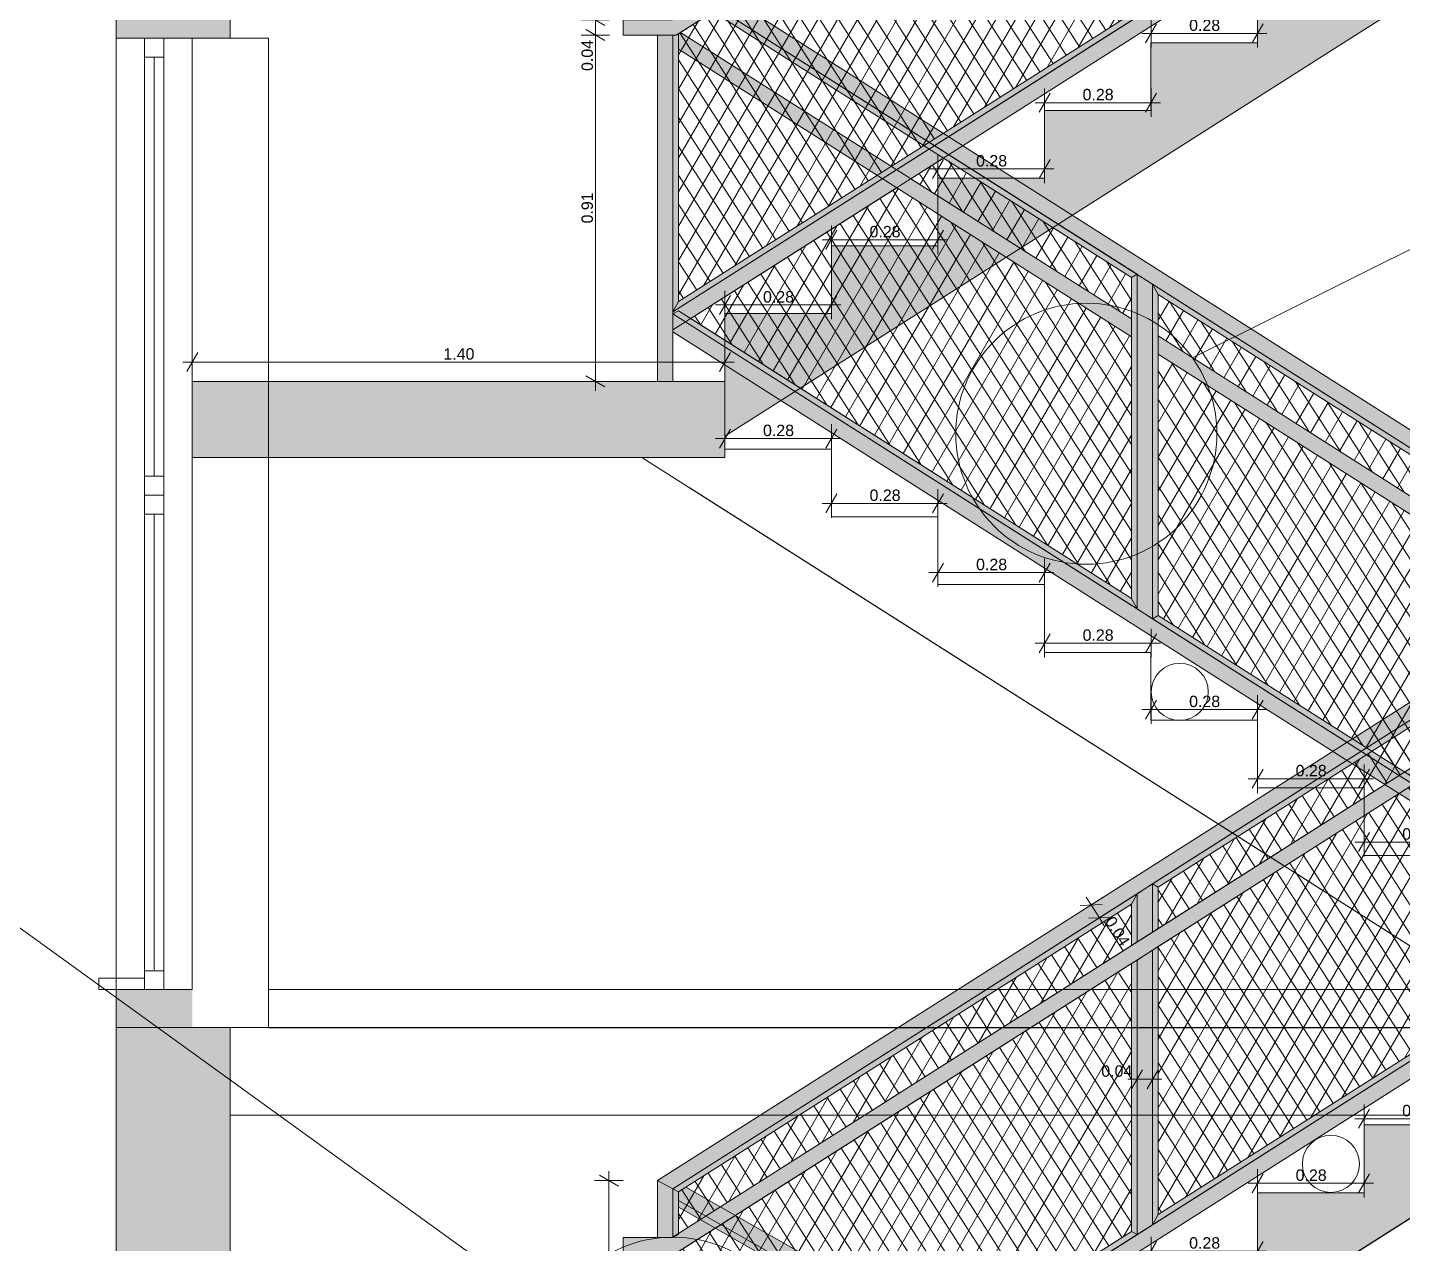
# Model space of a CAD drawing. Header units: millimetres. Extents: x 475616349 to 476941521, y 4620115302 to 4621446928.
# Drawn here: x 476907084 to 476910698, y 4620494607 to 4620497802 of the extents above; entities that cross this region are included whole.
import ezdxf

# ---------------------------------------------------------------- set-up
doc = ezdxf.new("R2010")
doc.units = ezdxf.units.MM
doc.header["$MEASUREMENT"] = 0
for name, color, linetype, lineweight in [('0_Pen_No__42_Pen_No__250_Pen_No__4', 7, 'Continuous', 0), ('2D Drafting - General_Pen_No__250_Pen_No__7', 7, 'Continuous', 0), ('2D Drafting - General_Pen_No__250_Pen_No__7_Pen_No__7', 7, 'Continuous', 0), ('A-Area-G_Pen_No__7_Pen_No__250', 7, 'Continuous', 0), ('gegmebi_Pen_No__7_Pen_No__250', 7, 'Continuous', 0), ('gegmebi_Pen_No__7_Pen_No__253', 252, 'Continuous', 0), ('gegmebi_Pen_No__7_Pen_No__7', 7, 'Continuous', 0), ('kar-panjara_Pen_No__7_Pen_No__250', 7, 'Continuous', 0), ('New_0_Pen_No__42_Pen_No__250_Pen_No__250', 7, 'Continuous', 0), ('New_2D Drafting - General_Pen_No__1', 1, 'Continuous', 0), ('New_2D Drafting - General_Pen_No__250_Pen_No__250', 7, 'Continuous', 0), ('New_2D Drafting - General_Pen_No__4', 7, 'Continuous', 0), ('New_Doors_Pen_No__7_Pen_No__7_Pen_No__250', 7, 'Continuous', 0), ('New_Doors_Pen_No__7_Pen_No__7_Pen_No__5', 5, 'Continuous', 0), ('New_reg_nak_Pen_No__250', 7, 'Continuous', 0), ('New_reg_nak_Pen_No__5', 5, 'Continuous', 0), ('reg_nak_Pen_No__250', 7, 'Continuous', 0), ('zoma_Pen_No__142', 142, 'Continuous', 0)]:
    doc.layers.add(name, color=color, linetype=linetype, lineweight=lineweight)
doc.layers.add('zoma', color=7, linetype='Continuous')
doc.styles.add('GENERATED_STYLE_2', font='arial.ttf')
doc.dimstyles.new('GENERATED_STYLE__6', dxfattribs={"dimtxt": 30.000001, "dimasz": 38, "dimexe": 0.18, "dimexo": 3, "dimgap": 0.09, "dimtad": 1, "dimlfac": 0.001, "dimzin": 0, "dimdsep": 46, "dimtxsty": 'GENERATED_STYLE_2', "dimblk": 'ARROWHEAD_2', "dimblk1": 'ARROWHEAD_2', "dimblk2": 'ARROWHEAD_2', "dimcen": 0.09, "dimclrd": 142, "dimclre": 142, "dimclrt": 142, "dimadec": 0, "dimazin": 0, "dimtfac": 1, "dimtdec": 4, "dimtmove": 0, "dimatfit": 3, "dimfxl": 1, "dimtolj": 1, "dimtzin": 0, "dimarcsym": 0})
doc.dimstyles.new('GENERATED_STYLE__7', dxfattribs={"dimtxt": 30.000001, "dimasz": 38, "dimexe": 0.18, "dimexo": 3, "dimgap": 0.09, "dimtad": 1, "dimtih": 1, "dimtoh": 1, "dimlfac": 0.001, "dimzin": 0, "dimdsep": 46, "dimtxsty": 'GENERATED_STYLE_2', "dimblk": 'ARROWHEAD_2', "dimblk1": 'ARROWHEAD_2', "dimblk2": 'ARROWHEAD_2', "dimcen": 0.09, "dimclrd": 142, "dimclre": 142, "dimclrt": 142, "dimadec": 0, "dimazin": 0, "dimtfac": 1, "dimtdec": 4, "dimtmove": 0, "dimatfit": 3, "dimfxl": 1, "dimtolj": 1, "dimtzin": 0, "dimarcsym": 0})
pattern_1 = [(60, (476577134.07, 4620325125.74), (-38.971143, 22.5), []), (122.833095, (476577134.07, 4620325125.74), (36.8060797, 18.75), [])]

# ---------------------------------------------------------------- blocks, each defined once
blk = doc.blocks.new('*D536', base_point=(476577134.1, 4620325125.7))
at = {"layer": 'zoma_Pen_No__142', "color": 142, "linetype": 'Continuous', "lineweight": 0, "transparency": 16777216}
for p, q in [((476910611.7, 4620495686.5), (476910582.8, 4620495636.5)), ((476910597.2, 4620495624), (476910597.2, 4620495699)), ((476910862.8, 4620495636.5), (476910891.7, 4620495686.5)), ((476910877.2, 4620495624), (476910877.2, 4620495699)), ((476910572.8, 4620495661.5), (476910597.2, 4620495661.5)), ((476910597.2, 4620495661.5), (476910877.2, 4620495661.5)), ((476910877.2, 4620495661.5), (476910901.7, 4620495661.5))]:
    blk.add_line(p, q, dxfattribs=at)
at = {"layer": 'zoma_Pen_No__142', "color": 142, "lineweight": 0, "transparency": 16777216, "insert": (476910697.3, 4620495667.5), "char_height": 30, "attachment_point": 7, "style": 'GENERATED_STYLE_2'}
blk.add_mtext('\\A1;{\\pql;\\fArial CYR|b0|i0|c204|p34;0.28}', dxfattribs=at)
blk = doc.blocks.new('ARROWHEAD_2')
at = {"color": 0, "linetype": 'Continuous', "lineweight": 0}
for p, q in [((0, 0), (-1, 0)), ((-0.378, -0.655), (0.378, 0.655))]:
    blk.add_line(p, q, dxfattribs=at)
blk = doc.blocks.new('*D537', base_point=(476577134.1, 4620325125.7))
at = {"layer": 'zoma_Pen_No__142', "color": 142, "linetype": 'Continuous', "lineweight": 0, "transparency": 16777216}
for p, q in [((476910317.2, 4620495790.5), (476910317.2, 4620495865.5)), ((476910597.2, 4620495790.5), (476910597.2, 4620495865.5)), ((476910292.8, 4620495828), (476910317.2, 4620495828)), ((476910331.7, 4620495853), (476910302.8, 4620495803)), ((476910317.2, 4620495828), (476910597.2, 4620495828)), ((476910582.8, 4620495803), (476910611.7, 4620495853)), ((476910597.2, 4620495828), (476910621.7, 4620495828))]:
    blk.add_line(p, q, dxfattribs=at)
at = {"layer": 'zoma_Pen_No__142', "color": 142, "lineweight": 0, "transparency": 16777216, "insert": (476910417.3, 4620495834), "char_height": 30, "attachment_point": 7, "style": 'GENERATED_STYLE_2'}
blk.add_mtext('\\A1;{\\pql;\\fArial CYR|b0|i0|c204|p34;0.28}', dxfattribs=at)
blk = doc.blocks.new('*D538', base_point=(476577134.1, 4620325125.7))
at = {"layer": 'zoma_Pen_No__142', "color": 142, "linetype": 'Continuous', "lineweight": 0, "transparency": 16777216}
for p, q in [((476910037.2, 4620495972.4), (476910037.2, 4620496047.4)), ((476910317.2, 4620495972.4), (476910317.2, 4620496047.4)), ((476910012.8, 4620496009.9), (476910037.2, 4620496009.9)), ((476910051.7, 4620496034.9), (476910022.8, 4620495984.9)), ((476910037.2, 4620496009.9), (476910317.2, 4620496009.9)), ((476910302.8, 4620495984.9), (476910331.7, 4620496034.9)), ((476910317.2, 4620496009.9), (476910341.7, 4620496009.9))]:
    blk.add_line(p, q, dxfattribs=at)
at = {"layer": 'zoma_Pen_No__142', "color": 142, "lineweight": 0, "transparency": 16777216, "insert": (476910137.3, 4620496015.9), "char_height": 30, "attachment_point": 7, "style": 'GENERATED_STYLE_2'}
blk.add_mtext('\\A1;{\\pql;\\fArial CYR|b0|i0|c204|p34;0.28}', dxfattribs=at)
blk = doc.blocks.new('*D539', base_point=(476577134.1, 4620325125.7))
at = {"layer": 'zoma_Pen_No__142', "color": 142, "linetype": 'Continuous', "lineweight": 0, "transparency": 16777216}
for p, q in [((476909771.7, 4620496209.1), (476909742.8, 4620496159.1)), ((476909757.2, 4620496146.6), (476909757.2, 4620496221.6)), ((476910022.8, 4620496159.1), (476910051.7, 4620496209.1)), ((476910037.2, 4620496146.6), (476910037.2, 4620496221.6)), ((476909732.8, 4620496184.1), (476909757.2, 4620496184.1)), ((476909757.2, 4620496184.1), (476910037.2, 4620496184.1)), ((476910037.2, 4620496184.1), (476910061.7, 4620496184.1))]:
    blk.add_line(p, q, dxfattribs=at)
at = {"layer": 'zoma_Pen_No__142', "color": 142, "lineweight": 0, "transparency": 16777216, "insert": (476909857.3, 4620496190.1), "char_height": 30, "attachment_point": 7, "style": 'GENERATED_STYLE_2'}
blk.add_mtext('\\A1;{\\pql;\\fArial CYR|b0|i0|c204|p34;0.28}', dxfattribs=at)
blk = doc.blocks.new('*D540', base_point=(476577134.1, 4620325125.7))
at = {"layer": 'zoma_Pen_No__142', "color": 142, "linetype": 'Continuous', "lineweight": 0, "transparency": 16777216}
for p, q in [((476909477.2, 4620496332.2), (476909477.2, 4620496407.2)), ((476909757.2, 4620496332.2), (476909757.2, 4620496407.2)), ((476909452.8, 4620496369.7), (476909477.2, 4620496369.7)), ((476909491.7, 4620496394.7), (476909462.8, 4620496344.7)), ((476909477.2, 4620496369.7), (476909757.2, 4620496369.7)), ((476909742.8, 4620496344.7), (476909771.7, 4620496394.7)), ((476909757.2, 4620496369.7), (476909781.7, 4620496369.7))]:
    blk.add_line(p, q, dxfattribs=at)
at = {"layer": 'zoma_Pen_No__142', "color": 142, "lineweight": 0, "transparency": 16777216, "insert": (476909577.3, 4620496375.7), "char_height": 30, "attachment_point": 7, "style": 'GENERATED_STYLE_2'}
blk.add_mtext('\\A1;{\\pql;\\fArial CYR|b0|i0|c204|p34;0.28}', dxfattribs=at)
blk = doc.blocks.new('*D541', base_point=(476577134.1, 4620325125.7))
at = {"layer": 'zoma_Pen_No__142', "color": 142, "linetype": 'Continuous', "lineweight": 0, "transparency": 16777216}
for p, q in [((476909197.2, 4620496514.1), (476909197.2, 4620496589.1)), ((476909477.2, 4620496514.1), (476909477.2, 4620496589.1)), ((476909172.8, 4620496551.6), (476909197.2, 4620496551.6)), ((476909211.7, 4620496576.6), (476909182.8, 4620496526.6)), ((476909197.2, 4620496551.6), (476909477.2, 4620496551.6)), ((476909462.8, 4620496526.6), (476909491.7, 4620496576.6)), ((476909477.2, 4620496551.6), (476909501.7, 4620496551.6))]:
    blk.add_line(p, q, dxfattribs=at)
at = {"layer": 'zoma_Pen_No__142', "color": 142, "lineweight": 0, "transparency": 16777216, "insert": (476909297.3, 4620496557.6), "char_height": 30, "attachment_point": 7, "style": 'GENERATED_STYLE_2'}
blk.add_mtext('\\A1;{\\pql;\\fArial CYR|b0|i0|c204|p34;0.28}', dxfattribs=at)
blk = doc.blocks.new('*D542', base_point=(476577134.1, 4620325125.7))
at = {"layer": 'zoma_Pen_No__142', "color": 142, "linetype": 'Continuous', "lineweight": 0, "transparency": 16777216}
for p, q in [((476908931.7, 4620496747), (476908902.8, 4620496697)), ((476908917.2, 4620496684.5), (476908917.2, 4620496759.5)), ((476909182.8, 4620496697), (476909211.7, 4620496747)), ((476909197.2, 4620496684.5), (476909197.2, 4620496759.5)), ((476908892.8, 4620496722), (476908917.2, 4620496722)), ((476908917.2, 4620496722), (476909197.2, 4620496722)), ((476909197.2, 4620496722), (476909221.7, 4620496722))]:
    blk.add_line(p, q, dxfattribs=at)
at = {"layer": 'zoma_Pen_No__142', "color": 142, "lineweight": 0, "transparency": 16777216, "insert": (476909017.3, 4620496728), "char_height": 30, "attachment_point": 7, "style": 'GENERATED_STYLE_2'}
blk.add_mtext('\\A1;{\\pql;\\fArial CYR|b0|i0|c204|p34;0.28}', dxfattribs=at)
blk = doc.blocks.new('*D543', base_point=(476577134.1, 4620325125.7))
at = {"layer": 'zoma_Pen_No__142', "color": 142, "linetype": 'Continuous', "lineweight": 0, "transparency": 16777216}
for p, q in [((476907531.5, 4620496947.9), (476907502.6, 4620496897.9)), ((476907517.1, 4620496885.4), (476907517.1, 4620496960.4)), ((476908902.8, 4620496897.9), (476908931.7, 4620496947.9)), ((476908917.2, 4620496885.4), (476908917.2, 4620496960.4)), ((476907492.6, 4620496922.9), (476907517.1, 4620496922.9)), ((476907517.1, 4620496922.9), (476908917.2, 4620496922.9)), ((476908917.2, 4620496922.9), (476908941.7, 4620496922.9))]:
    blk.add_line(p, q, dxfattribs=at)
at = {"layer": 'zoma_Pen_No__142', "color": 142, "lineweight": 0, "transparency": 16777216, "insert": (476908177.2, 4620496928.9), "char_height": 30, "attachment_point": 7, "style": 'GENERATED_STYLE_2'}
blk.add_mtext('\\A1;{\\pql;\\fArial CYR|b0|i0|c204|p34;1.40}', dxfattribs=at)
blk = doc.blocks.new('*D545', base_point=(476577134.1, 4620325125.7))
at = {"layer": 'zoma_Pen_No__142', "color": 142, "linetype": 'Continuous', "lineweight": 0, "transparency": 16777216}
for p, q in [((476908614.1, 4620497782.1), (476908539.1, 4620497782.1)), ((476908551.6, 4620497796.6), (476908601.6, 4620497767.7)), ((476908576.6, 4620496872.2), (476908576.6, 4620497782.1)), ((476908551.6, 4620496886.6), (476908601.6, 4620496857.8)), ((476908614.1, 4620496872.2), (476908539.1, 4620496872.2)), ((476908576.6, 4620496847.8), (476908576.6, 4620496872.2))]:
    blk.add_line(p, q, dxfattribs=at)
at = {"layer": 'zoma_Pen_No__142', "color": 142, "lineweight": 0, "transparency": 16777216, "char_height": 30, "attachment_point": 7, "rotation": 90, "style": 'GENERATED_STYLE_2'}
for s, insert in [('\\A1;{\\pql;\\fArial CYR|b0|i0|c204|p34;0.04}', (476908570.6, 4620497687.9)), ('\\A1;{\\pql;\\fArial CYR|b0|i0|c204|p34;0.91}', (476908570.6, 4620497287.3))]:
    blk.add_mtext(s, dxfattribs=dict(at, insert=insert))
blk = doc.blocks.new('*D546', base_point=(476577134.1, 4620325125.7))
at = {"layer": 'zoma_Pen_No__142', "color": 142, "linetype": 'Continuous', "lineweight": 0, "transparency": 16777216}
for p, q in [((476908614.1, 4620497822.2), (476908539.1, 4620497822.2)), ((476908551.6, 4620497836.6), (476908601.6, 4620497807.8)), ((476908576.6, 4620497782.1), (476908576.6, 4620497822.2)), ((476908614.1, 4620497782.1), (476908539.1, 4620497782.1)), ((476908551.6, 4620497796.6), (476908601.6, 4620497767.7))]:
    blk.add_line(p, q, dxfattribs=at)
blk = doc.blocks.new('*D548', base_point=(476577134.1, 4620325125.7))
at = {"layer": 'zoma_Pen_No__142', "color": 142, "linetype": 'Continuous', "lineweight": 0, "transparency": 16777216}
for p, q in [((476908614.1, 4620497782.1), (476908539.1, 4620497782.1)), ((476908551.6, 4620497796.6), (476908601.6, 4620497767.7)), ((476908576.6, 4620496872.2), (476908576.6, 4620497782.1)), ((476908551.6, 4620496886.6), (476908601.6, 4620496857.8)), ((476908614.1, 4620496872.2), (476908539.1, 4620496872.2)), ((476908576.6, 4620496847.8), (476908576.6, 4620496872.2))]:
    blk.add_line(p, q, dxfattribs=at)
at = {"layer": 'zoma_Pen_No__142', "color": 142, "lineweight": 0, "transparency": 16777216, "char_height": 30, "attachment_point": 7, "rotation": 90, "style": 'GENERATED_STYLE_2'}
for s, insert in [('\\A1;{\\pql;\\fArial CYR|b0|i0|c204|p34;0.04}', (476908570.6, 4620497687.9)), ('\\A1;{\\pql;\\fArial CYR|b0|i0|c204|p34;0.91}', (476908570.6, 4620497287.3))]:
    blk.add_mtext(s, dxfattribs=dict(at, insert=insert))
blk = doc.blocks.new('*D549', base_point=(476577134.1, 4620325125.7))
at = {"layer": 'zoma_Pen_No__142', "color": 142, "linetype": 'Continuous', "lineweight": 0, "transparency": 16777216}
for p, q in [((476908614.1, 4620497822.2), (476908539.1, 4620497822.2)), ((476908551.6, 4620497836.6), (476908601.6, 4620497807.8)), ((476908576.6, 4620497782.1), (476908576.6, 4620497822.2)), ((476908614.1, 4620497782.1), (476908539.1, 4620497782.1)), ((476908551.6, 4620497796.6), (476908601.6, 4620497767.7))]:
    blk.add_line(p, q, dxfattribs=at)
blk = doc.blocks.new('*D551', base_point=(476577134.1, 4620325125.7))
at = {"layer": 'zoma_Pen_No__142', "color": 142, "linetype": 'Continuous', "lineweight": 0, "transparency": 16777216}
for p, q in [((476908931.7, 4620497098), (476908902.8, 4620497048)), ((476908917.2, 4620497035.5), (476908917.2, 4620497110.5)), ((476909182.8, 4620497048), (476909211.7, 4620497098)), ((476909197.2, 4620497035.5), (476909197.2, 4620497110.5)), ((476908892.8, 4620497073), (476908917.2, 4620497073)), ((476908917.2, 4620497073), (476909197.2, 4620497073)), ((476909197.2, 4620497073), (476909221.7, 4620497073))]:
    blk.add_line(p, q, dxfattribs=at)
at = {"layer": 'zoma_Pen_No__142', "color": 142, "lineweight": 0, "transparency": 16777216, "insert": (476909017.3, 4620497079), "char_height": 30, "attachment_point": 7, "style": 'GENERATED_STYLE_2'}
blk.add_mtext('\\A1;{\\pql;\\fArial CYR|b0|i0|c204|p34;0.28}', dxfattribs=at)
blk = doc.blocks.new('*D552', base_point=(476577134.1, 4620325125.7))
at = {"layer": 'zoma_Pen_No__142', "color": 142, "linetype": 'Continuous', "lineweight": 0, "transparency": 16777216}
for p, q in [((476909197.2, 4620497206.8), (476909197.2, 4620497281.8)), ((476909477.2, 4620497206.8), (476909477.2, 4620497281.8)), ((476909172.8, 4620497244.3), (476909197.2, 4620497244.3)), ((476909211.7, 4620497269.3), (476909182.8, 4620497219.3)), ((476909197.2, 4620497244.3), (476909477.2, 4620497244.3)), ((476909462.8, 4620497219.3), (476909491.7, 4620497269.3)), ((476909477.2, 4620497244.3), (476909501.7, 4620497244.3))]:
    blk.add_line(p, q, dxfattribs=at)
at = {"layer": 'zoma_Pen_No__142', "color": 142, "lineweight": 0, "transparency": 16777216, "insert": (476909297.3, 4620497250.3), "char_height": 30, "attachment_point": 7, "style": 'GENERATED_STYLE_2'}
blk.add_mtext('\\A1;{\\pql;\\fArial CYR|b0|i0|c204|p34;0.28}', dxfattribs=at)
blk = doc.blocks.new('*D553', base_point=(476577134.1, 4620325125.7))
at = {"layer": 'zoma_Pen_No__142', "color": 142, "linetype": 'Continuous', "lineweight": 0, "transparency": 16777216}
for p, q in [((476909491.7, 4620497455.5), (476909462.8, 4620497405.5)), ((476909477.2, 4620497393), (476909477.2, 4620497468)), ((476909742.8, 4620497405.5), (476909771.7, 4620497455.5)), ((476909757.2, 4620497393), (476909757.2, 4620497468)), ((476909452.8, 4620497430.5), (476909477.2, 4620497430.5)), ((476909477.2, 4620497430.5), (476909757.2, 4620497430.5)), ((476909757.2, 4620497430.5), (476909781.7, 4620497430.5))]:
    blk.add_line(p, q, dxfattribs=at)
at = {"layer": 'zoma_Pen_No__142', "color": 142, "lineweight": 0, "transparency": 16777216, "insert": (476909577.3, 4620497436.5), "char_height": 30, "attachment_point": 7, "style": 'GENERATED_STYLE_2'}
blk.add_mtext('\\A1;{\\pql;\\fArial CYR|b0|i0|c204|p34;0.28}', dxfattribs=at)
blk = doc.blocks.new('*D554', base_point=(476577134.1, 4620325125.7))
at = {"layer": 'zoma_Pen_No__142', "color": 142, "linetype": 'Continuous', "lineweight": 0, "transparency": 16777216}
for p, q in [((476909757.2, 4620497567), (476909757.2, 4620497642)), ((476910037.2, 4620497567), (476910037.2, 4620497642)), ((476909732.8, 4620497604.5), (476909757.2, 4620497604.5)), ((476909771.7, 4620497629.5), (476909742.8, 4620497579.5)), ((476909757.2, 4620497604.5), (476910037.2, 4620497604.5)), ((476910022.8, 4620497579.5), (476910051.7, 4620497629.5)), ((476910037.2, 4620497604.5), (476910061.7, 4620497604.5))]:
    blk.add_line(p, q, dxfattribs=at)
at = {"layer": 'zoma_Pen_No__142', "color": 142, "lineweight": 0, "transparency": 16777216, "insert": (476909857.3, 4620497610.5), "char_height": 30, "attachment_point": 7, "style": 'GENERATED_STYLE_2'}
blk.add_mtext('\\A1;{\\pql;\\fArial CYR|b0|i0|c204|p34;0.28}', dxfattribs=at)
blk = doc.blocks.new('*D555', base_point=(476577134.1, 4620325125.7))
at = {"layer": 'zoma_Pen_No__142', "color": 142, "linetype": 'Continuous', "lineweight": 0, "transparency": 16777216}
for p, q in [((476910037.2, 4620497749.3), (476910037.2, 4620497824.3)), ((476910317.2, 4620497749.3), (476910317.2, 4620497824.3)), ((476910012.8, 4620497786.8), (476910037.2, 4620497786.8)), ((476910051.7, 4620497811.8), (476910022.8, 4620497761.8)), ((476910037.2, 4620497786.8), (476910317.2, 4620497786.8)), ((476910302.8, 4620497761.8), (476910331.7, 4620497811.8)), ((476910317.2, 4620497786.8), (476910341.7, 4620497786.8))]:
    blk.add_line(p, q, dxfattribs=at)
at = {"layer": 'zoma_Pen_No__142', "color": 142, "lineweight": 0, "transparency": 16777216, "insert": (476910137.3, 4620497792.8), "char_height": 30, "attachment_point": 7, "style": 'GENERATED_STYLE_2'}
blk.add_mtext('\\A1;{\\pql;\\fArial CYR|b0|i0|c204|p34;0.28}', dxfattribs=at)
blk = doc.blocks.new('*D610', base_point=(476577134.1, 4620325125.7))
at = {"layer": 'zoma_Pen_No__142', "color": 142, "linetype": 'Continuous', "lineweight": 0, "transparency": 16777216}
for p, q in [((476910051.7, 4620494611.8), (476910022.8, 4620494561.8)), ((476910037.2, 4620494549.3), (476910037.2, 4620494624.3)), ((476910302.8, 4620494561.8), (476910331.7, 4620494611.8)), ((476910317.2, 4620494549.3), (476910317.2, 4620494624.3)), ((476910012.8, 4620494586.8), (476910037.2, 4620494586.8)), ((476910037.2, 4620494586.8), (476910317.2, 4620494586.8)), ((476910317.2, 4620494586.8), (476910341.7, 4620494586.8))]:
    blk.add_line(p, q, dxfattribs=at)
at = {"layer": 'zoma_Pen_No__142', "color": 142, "lineweight": 0, "transparency": 16777216, "insert": (476910137.3, 4620494592.8), "char_height": 30, "attachment_point": 7, "style": 'GENERATED_STYLE_2'}
blk.add_mtext('\\A1;{\\pql;\\fArial CYR|b0|i0|c204|p34;0.28}', dxfattribs=at)
blk = doc.blocks.new('*D611', base_point=(476577134.1, 4620325125.7))
at = {"layer": 'zoma_Pen_No__142', "color": 142, "linetype": 'Continuous', "lineweight": 0, "transparency": 16777216}
for p, q in [((476910331.7, 4620494789.9), (476910302.8, 4620494739.9)), ((476910317.2, 4620494727.4), (476910317.2, 4620494802.4)), ((476910582.8, 4620494739.9), (476910611.7, 4620494789.9)), ((476910597.2, 4620494727.4), (476910597.2, 4620494802.4)), ((476910292.8, 4620494764.9), (476910317.2, 4620494764.9)), ((476910317.2, 4620494764.9), (476910597.2, 4620494764.9)), ((476910597.2, 4620494764.9), (476910621.7, 4620494764.9))]:
    blk.add_line(p, q, dxfattribs=at)
at = {"layer": 'zoma_Pen_No__142', "color": 142, "lineweight": 0, "transparency": 16777216, "insert": (476910417.3, 4620494770.9), "char_height": 30, "attachment_point": 7, "style": 'GENERATED_STYLE_2'}
blk.add_mtext('\\A1;{\\pql;\\fArial CYR|b0|i0|c204|p34;0.28}', dxfattribs=at)
blk = doc.blocks.new('*D612', base_point=(476577134.1, 4620325125.7))
at = {"layer": 'zoma_Pen_No__142', "color": 142, "linetype": 'Continuous', "lineweight": 0, "transparency": 16777216}
for p, q in [((476910611.7, 4620494959.6), (476910582.8, 4620494909.6)), ((476910597.2, 4620494897.1), (476910597.2, 4620494972.1)), ((476910862.8, 4620494909.6), (476910891.7, 4620494959.6)), ((476910877.2, 4620494897.1), (476910877.2, 4620494972.1)), ((476910572.8, 4620494934.6), (476910597.2, 4620494934.6)), ((476910597.2, 4620494934.6), (476910877.2, 4620494934.6)), ((476910877.2, 4620494934.6), (476910901.7, 4620494934.6))]:
    blk.add_line(p, q, dxfattribs=at)
at = {"layer": 'zoma_Pen_No__142', "color": 142, "lineweight": 0, "transparency": 16777216, "insert": (476910697.3, 4620494940.6), "char_height": 30, "attachment_point": 7, "style": 'GENERATED_STYLE_2'}
blk.add_mtext('\\A1;{\\pql;\\fArial CYR|b0|i0|c204|p34;0.28}', dxfattribs=at)
blk = doc.blocks.new('*D615', base_point=(476577134.1, 4620325125.7))
at = {"layer": 'zoma_Pen_No__142', "color": 142, "linetype": 'Continuous', "lineweight": 0, "transparency": 16777216}
for p, q in [((476908637.3, 4620494757.8), (476908587.3, 4620494786.6)), ((476908612.3, 4620494772.2), (476908612.3, 4620494796.7)), ((476908649.8, 4620494772.2), (476908574.8, 4620494772.2)), ((476908612.3, 4620493672.2), (476908612.3, 4620494772.2)), ((476908649.8, 4620493672.2), (476908574.8, 4620493672.2)), ((476908587.3, 4620493686.6), (476908637.3, 4620493657.8)), ((476908612.3, 4620493647.8), (476908612.3, 4620493672.2))]:
    blk.add_line(p, q, dxfattribs=at)
at = {"layer": 'zoma_Pen_No__142', "color": 142, "lineweight": 0, "transparency": 16777216, "insert": (476908606.3, 4620494182.3), "char_height": 30, "attachment_point": 7, "rotation": 90, "style": 'GENERATED_STYLE_2'}
blk.add_mtext('\\A1;{\\pql;\\fArial CYR|b0|i0|c204|p34;1.10}', dxfattribs=at)
blk = doc.blocks.new('*D622', base_point=(476577134.1, 4620325125.7))
at = {"layer": 'zoma_Pen_No__142', "color": 142, "linetype": 'Continuous', "lineweight": 0, "transparency": 16777216}
for p, q in [((476910000.7, 4620495001), (476910000.7, 4620495076)), ((476910041.1, 4620495001), (476910041.1, 4620495076)), ((476909976.2, 4620495038.5), (476910000.7, 4620495038.5)), ((476910015.1, 4620495063.5), (476909986.2, 4620495013.5)), ((476910000.7, 4620495038.5), (476910041.1, 4620495038.5)), ((476910026.7, 4620495013.5), (476910055.6, 4620495063.5)), ((476910041.1, 4620495038.5), (476910065.6, 4620495038.5))]:
    blk.add_line(p, q, dxfattribs=at)
at = {"layer": 'zoma_Pen_No__142', "color": 142, "lineweight": 0, "transparency": 16777216, "insert": (476909906.4, 4620495044.5), "char_height": 30, "attachment_point": 7, "style": 'GENERATED_STYLE_2'}
blk.add_mtext('\\A1;{\\pql;\\fArial CYR|b0|i0|c204|p34;0.04}', dxfattribs=at)
blk = doc.blocks.new('*D2094', base_point=(476577134.1, 4620325125.7))
at = {"layer": 'zoma_Pen_No__142', "color": 142, "linetype": 'Continuous', "lineweight": 0, "transparency": 16777216}
for p, q in [((476909911.4, 4620495516.5), (476909848.1, 4620495476.3)), ((476909879.8, 4620495496.4), (476909866.7, 4620495517)), ((476909908.6, 4620495497.6), (476909850.9, 4620495495.2)), ((476909932.9, 4620495482.7), (476909869.6, 4620495442.5)), ((476909872.4, 4620495461.4), (476909930.1, 4620495463.8)), ((476909901.3, 4620495462.6), (476909879.8, 4620495496.4)), ((476909914.4, 4620495441.9), (476909901.3, 4620495462.6))]:
    blk.add_line(p, q, dxfattribs=at)
at = {"layer": 'zoma_Pen_No__142', "color": 142, "lineweight": 0, "transparency": 16777216, "insert": (476909914.1, 4620495453.6), "char_height": 30, "attachment_point": 7, "rotation": 302.4332, "style": 'GENERATED_STYLE_2'}
blk.add_mtext('\\A1;{\\pql;\\fArial CYR|b0|i0|c204|p34;0.04}', dxfattribs=at)

msp = doc.modelspace()

# ---------------------------------------------------------------- hatches: boundary and pattern name
at = {"layer": '2D Drafting - General_Pen_No__250_Pen_No__7', "linetype": 'Continuous', "lineweight": 0}
for points in [[(476907617.086, 4620498374.286), (476907617.086, 4620498143.193), (476907617.086, 4620497774.286), (476907317.086, 4620497774.286), (476907317.086, 4620498374.286)], [(476908917.237, 4620496872.189), (476907517.086, 4620496872.189), (476907517.088, 4620496672.234), (476908917.231, 4620496672.191)], [(476907617.086, 4620495174.286), (476907617.086, 4620494943.193), (476907617.086, 4620494574.286), (476907317.086, 4620494574.286), (476907317.086, 4620495174.286)]]:
    msp.add_hatch(color=7, dxfattribs=at).paths.add_polyline_path(points)
at = {"layer": '2D Drafting - General_Pen_No__250_Pen_No__7_Pen_No__7', "linetype": 'Continuous', "lineweight": 0}
msp.add_hatch(color=7, dxfattribs=at).paths.add_polyline_path([(476907517.086, 4620495174.286), (476907317.086, 4620495174.286), (476907317.086, 4620495274.252), (476907517.086, 4620495274.252)])
at = {"layer": 'New_2D Drafting - General_Pen_No__1', "linetype": 'Continuous', "lineweight": 0}
for points in [[(476908650.104, 4620497822.201), (476908650.104, 4620497781.754), (476908789.043, 4620497781.754), (476911313.55, 4620499385.904), (476911391.707, 4620499385.904), (476911391.707, 4620499425.771), (476911301.707, 4620499425.771), (476908778.114, 4620497822.201)], [(476911261.221, 4620498630.94), (476908780.588, 4620497054.668), (476908780.587, 4620497007.275), (476911261.22, 4620498583.547)], [(476908795.536, 4620497942.274), (476908795.537, 4620497919.277), (476911261.205, 4620496352.513), (476911301.694, 4620496374.179), (476908814.732, 4620497954.472)], [(476910000.708, 4620497153.552), (476909985.64, 4620497145.352), (476908795.537, 4620497901.651), (476908795.537, 4620497919.277)], [(476909985.663, 4620497838.177), (476908795.547, 4620497081.945), (476908780.588, 4620497054.668), (476910000.663, 4620497829.942)], [(476908780.587, 4620496872.201), (476908780.59, 4620497781.754), (476908740.104, 4620497781.754), (476908740.104, 4620496872.201)], [(476908780.588, 4620497054.668), (476908795.547, 4620497081.945), (476908795.54, 4620497785.882), (476908789.043, 4620497781.754), (476908780.591, 4620497781.754)], [(476908795.54, 4620497745.123), (476909985.637, 4620496988.898), (476909985.638, 4620497036.29), (476908800.759, 4620497789.198), (476908795.54, 4620497785.882)], [(476909985.64, 4620497145.352), (476910000.64, 4620497153.517), (476910000.622, 4620496274.382), (476909985.622, 4620496301.686)], [(476910000.622, 4620496274.382), (476910000.64, 4620497153.517), (476910041.122, 4620497127.793), (476910041.104, 4620496248.659)], [(476910041.122, 4620497127.793), (476910056.122, 4620497100.574), (476910056.104, 4620496256.868), (476910041.104, 4620496248.659)], [(476910041.155, 4620497127.845), (476910056.122, 4620497100.574), (476911246.205, 4620496344.287), (476911261.207, 4620496352.514)], [(476908795.53, 4620497057.902), (476909985.622, 4620496301.686), (476910000.622, 4620496274.382), (476908780.489, 4620497049.693)], [(476908780.587, 4620497049.63), (476908780.588, 4620497002.238), (476911243.323, 4620495437.339), (476911261.207, 4620495425.975), (476911261.206, 4620495473.368)], [(476910056.118, 4620496944.112), (476911251.598, 4620496184.466), (476911391.691, 4620496184.466), (476911391.691, 4620496224.536), (476911263.122, 4620496224.536), (476910056.119, 4620496991.503)], [(476911261.221, 4620496374.198), (476908740.104, 4620494772.201), (476908780.587, 4620494750.533), (476911261.221, 4620496326.805)], [(476911261.225, 4620496326.808), (476910041.059, 4620495551.555), (476910056.127, 4620495543.355), (476911246.241, 4620496299.661)], [(476908650.104, 4620494622.201), (476908650.104, 4620494581.754), (476908789.043, 4620494581.754), (476911313.55, 4620496185.904), (476911391.707, 4620496185.904), (476911391.707, 4620496225.771), (476911301.707, 4620496225.771), (476908778.114, 4620494622.201)], [(476910041.104, 4620496248.659), (476910056.145, 4620496256.868), (476911246.222, 4620495500.661), (476911261.206, 4620495473.368)], [(476910041.13, 4620495424.761), (476910041.127, 4620495551.519), (476910000.645, 4620495525.796), (476910000.648, 4620495399.037)], [(476910056.127, 4620495543.355), (476910041.127, 4620495551.519), (476910041.13, 4620495424.761), (476910056.129, 4620495434.292)], [(476910000.612, 4620495525.848), (476908780.587, 4620494750.534), (476908795.536, 4620494742.274), (476909985.646, 4620495498.577)], [(476910000.645, 4620495525.796), (476909985.646, 4620495498.577), (476909985.648, 4620495389.506), (476910000.648, 4620495399.037)], [(476911261.221, 4620495430.94), (476908780.588, 4620493854.668), (476908780.587, 4620493807.275), (476911261.22, 4620495383.547)], [(476910056.145, 4620494682.963), (476911246.239, 4620495439.191), (476911261.221, 4620495430.94), (476910041.145, 4620494655.665)], [(476910041.131, 4620495377.369), (476910000.649, 4620495351.646), (476910000.663, 4620494629.942), (476910041.145, 4620494655.665)], [(476910056.13, 4620495386.901), (476910041.131, 4620495377.369), (476910041.145, 4620494655.665), (476910056.145, 4620494682.963)], [(476910000.649, 4620495351.646), (476909985.649, 4620495342.114), (476909985.663, 4620494638.177), (476910000.663, 4620494629.942)], [(476908740.104, 4620494772.201), (476908740.104, 4620494622.201), (476908779.939, 4620494622.201), (476908780.59, 4620494622.573), (476908780.587, 4620494750.533)], [(476908795.536, 4620494742.274), (476908780.587, 4620494750.533), (476908780.59, 4620494622.573), (476908795.539, 4620494631.115)], [(476908814.732, 4620494754.472), (476908795.536, 4620494742.274), (476908795.537, 4620494719.371), (476910402.317, 4620493801.218), (476910442.803, 4620493824.153)], [(476910402.317, 4620493801.218), (476910386.817, 4620493792.853), (476908795.537, 4620494702.237), (476908795.537, 4620494719.371)], [(476909985.663, 4620494638.177), (476908795.547, 4620493881.945), (476908780.588, 4620493854.668), (476910000.663, 4620494629.942)]]:
    msp.add_hatch(color=1, dxfattribs=at).paths.add_polyline_path(points)
h = msp.add_hatch(dxfattribs=at)
h.set_pattern_fill('BATT_INSULATION', color=1, style=0, pattern_type=2)
h.set_pattern_definition(pattern_1)
h.paths.add_polyline_path([(476909985.663, 4620497838.177), (476909985.649, 4620498542.114), (476908795.54, 4620497785.882), (476908795.547, 4620497081.945)])
h = msp.add_hatch(dxfattribs=at)
h.set_pattern_fill('BATT_INSULATION', color=1, style=0, pattern_type=2)
h.set_pattern_definition(pattern_1)
h.paths.add_polyline_path([(476909491.785, 4620497459.192), (476909985.64, 4620497145.352), (476909985.638, 4620497036.29), (476909405.943, 4620497404.646)])
h = msp.add_hatch(dxfattribs=at)
h.set_pattern_fill('BATT_INSULATION', color=1, style=0, pattern_type=2)
h.set_pattern_definition(pattern_1)
h.paths.add_polyline_path([(476909368.652, 4620497380.95), (476909985.637, 4620496988.898), (476909985.622, 4620496301.686), (476908827.895, 4620497037.336)])
h = msp.add_hatch(dxfattribs=at)
h.set_pattern_fill('BATT_INSULATION', color=1, style=0, pattern_type=2)
h.set_pattern_definition(pattern_1)
h.paths.add_polyline_path([(476911246.207, 4620496235.285), (476910056.119, 4620496991.503), (476910056.122, 4620497100.574), (476911246.205, 4620496344.287)])
h = msp.add_hatch(dxfattribs=at)
h.set_pattern_fill('BATT_INSULATION', color=1, style=0, pattern_type=2)
h.set_pattern_definition(pattern_1)
h.paths.add_polyline_path([(476911246.237, 4620495500.685), (476910056.104, 4620496256.868), (476910056.118, 4620496944.112), (476911246.208, 4620496187.891)])
h = msp.add_hatch(dxfattribs=at)
h.set_pattern_fill('BATT_INSULATION', color=1, style=0, pattern_type=2)
h.set_pattern_definition(pattern_1)
h.paths.add_polyline_path([(476911246.243, 4620496190.528), (476911246.241, 4620496299.661), (476910056.127, 4620495543.355), (476910056.129, 4620495434.292)])
h = msp.add_hatch(dxfattribs=at)
h.set_pattern_fill('BATT_INSULATION', color=1, style=0, pattern_type=2)
h.set_pattern_definition(pattern_1)
h.paths.add_polyline_path([(476910056.145, 4620494682.963), (476911246.239, 4620495439.191), (476911246.224, 4620496143.124), (476910056.13, 4620495386.901)])
h = msp.add_hatch(dxfattribs=at)
h.set_pattern_fill('BATT_INSULATION', color=1, style=0, pattern_type=2)
h.set_pattern_definition(pattern_1)
h.paths.add_polyline_path([(476909985.648, 4620495389.506), (476909985.646, 4620495498.577), (476908795.536, 4620494742.274), (476908795.539, 4620494633.274)])
h = msp.add_hatch(dxfattribs=at)
h.set_pattern_fill('BATT_INSULATION', color=1, style=0, pattern_type=2)
h.set_pattern_definition(pattern_1)
h.paths.add_polyline_path([(476909985.663, 4620494638.177), (476909985.649, 4620495342.114), (476908795.54, 4620494585.882), (476908795.547, 4620493881.945)])
at = {"layer": 'New_2D Drafting - General_Pen_No__250_Pen_No__250', "linetype": 'Continuous', "lineweight": 0}
for points in [[(476909196.944, 4620497050.201), (476908917.015, 4620497050.201), (476908917.23, 4620496728.574), (476910317.018, 4620497618.12), (476910562.625, 4620497774.2), (476911157.015, 4620498151.926), (476911223.525, 4620498194.192), (476911157.015, 4620498194.192), (476911156.944, 4620498194.192), (476911156.944, 4620498296.2), (476910876.944, 4620498296.2), (476910876.944, 4620498118.2), (476910596.944, 4620498118.2), (476910596.944, 4620497940.2), (476910534.161, 4620497940.2, -0.08199413), (476910509.727, 4620497940.2), (476910317.018, 4620497940.2), (476910317.018, 4620497774.2), (476910316.949, 4620497774.2), (476910316.944, 4620497762.2), (476910036.944, 4620497762.2), (476910036.944, 4620497584.201), (476909756.944, 4620497584.201), (476909756.944, 4620497406.201), (476909476.944, 4620497406.201), (476909476.944, 4620497228.201), (476909196.944, 4620497228.201)], [(476908917.015, 4620493850.201), (476908917.015, 4620493672.201), (476908917.235, 4620493672.201), (476908917.235, 4620493652.201), (476908917.23, 4620493528.574), (476910317.018, 4620494418.12), (476910562.625, 4620494574.2), (476911157.015, 4620494951.926), (476911223.525, 4620494994.192), (476911157.015, 4620494994.192), (476911156.944, 4620494994.192), (476911156.944, 4620495096.2), (476910876.944, 4620495096.2), (476910876.944, 4620494918.2), (476910596.944, 4620494918.2), (476910596.944, 4620494740.2), (476910534.161, 4620494740.2, -0.08199413), (476910509.727, 4620494740.2), (476910317.018, 4620494740.2), (476910317.018, 4620494574.2), (476910316.949, 4620494574.2), (476910316.944, 4620494562.2), (476910036.944, 4620494562.2), (476910036.944, 4620494384.201), (476909756.944, 4620494384.201), (476909756.944, 4620494206.201), (476909476.944, 4620494206.201), (476909476.944, 4620494028.201), (476909196.944, 4620494028.201), (476909196.944, 4620493850.201)]]:
    msp.add_hatch(color=7, dxfattribs=at).paths.add_polyline_path(points)

# ---------------------------------------------------------------- linework, layer by layer
at = {"layer": '0_Pen_No__42_Pen_No__250_Pen_No__4', "color": 7, "linetype": 'Continuous', "lineweight": 0}
for centre in [(476910112.554, 4620496056.123), (476910509.895, 4620494815.77)]:
    msp.add_circle(centre, 75, dxfattribs=at)
at = {"layer": '2D Drafting - General_Pen_No__250_Pen_No__7', "color": 7, "linetype": 'Continuous', "lineweight": 0, "flags": 128}
for points in [[(476907617.086, 4620498374.286), (476907617.086, 4620498143.193), (476907617.086, 4620497774.286), (476907317.086, 4620497774.286), (476907317.086, 4620498374.286)], [(476908917.237, 4620496872.189), (476907517.086, 4620496872.189), (476907517.088, 4620496672.234), (476908917.231, 4620496672.191)], [(476907617.086, 4620495174.286), (476907617.086, 4620494943.193), (476907617.086, 4620494574.286), (476907317.086, 4620494574.286), (476907317.086, 4620495174.286)]]:
    msp.add_lwpolyline(points, close=True, dxfattribs=at)
at = {"layer": 'A-Area-G_Pen_No__7_Pen_No__250', "color": 7, "linetype": 'Continuous', "lineweight": 0, "flags": 128}
msp.add_lwpolyline([(476907391.986, 4620495273.828), (476907271.986, 4620495273.828), (476907271.986, 4620495303.828), (476907391.986, 4620495303.828)], close=True, dxfattribs=at)
at = {"layer": 'gegmebi_Pen_No__7_Pen_No__250', "color": 7, "linetype": 'Continuous', "lineweight": 0, "flags": 128}
for points in [[(476907391.986, 4620497773.876), (476907441.986, 4620497773.876), (476907441.986, 4620496623.188), (476907391.986, 4620496623.188)], [(476907391.986, 4620497723.876), (476907441.986, 4620497723.876), (476907441.986, 4620497773.876), (476907391.986, 4620497773.876)], [(476907391.986, 4620496573.35), (476907441.986, 4620496573.35), (476907441.986, 4620496623.188), (476907391.986, 4620496623.188)], [(476907391.986, 4620496573.35), (476907441.986, 4620496573.35), (476907441.986, 4620495273.828), (476907391.986, 4620495273.828)], [(476907391.986, 4620496523.35), (476907441.986, 4620496523.35), (476907441.986, 4620496573.35), (476907391.986, 4620496573.35)], [(476907391.986, 4620495273.828), (476907441.986, 4620495273.828), (476907441.986, 4620495323.666), (476907391.986, 4620495323.666)]]:
    msp.add_lwpolyline(points, close=True, dxfattribs=at)
at = {"layer": 'gegmebi_Pen_No__7_Pen_No__253', "color": 252, "linetype": 'Continuous', "lineweight": 0, "flags": 128}
for points in [[(476907717.297, 4620495173.828), (476911156.934, 4620495173.828), (476911156.934, 4620495273.828), (476907717.297, 4620495273.828)], [(476907617.086, 4620494943.735), (476911156.934, 4620494943.735), (476911156.934, 4620495174.286), (476907617.086, 4620495174.286)]]:
    msp.add_lwpolyline(points, close=True, dxfattribs=at)
at = {"layer": 'gegmebi_Pen_No__7_Pen_No__7', "color": 7, "linetype": 'Continuous', "lineweight": 0}
for p, q in [((476907416.986, 4620497723.858), (476907416.986, 4620496623.188)), ((476907416.986, 4620496523.35), (476907416.986, 4620495325.673))]:
    msp.add_line(p, q, dxfattribs=at)
at = {"layer": 'kar-panjara_Pen_No__7_Pen_No__250', "color": 7, "linetype": 'Continuous', "lineweight": 0, "flags": 128}
for points in [[(476907516.986, 4620497773.876), (476907316.986, 4620497773.876), (476907316.986, 4620495273.828), (476907516.986, 4620495273.828)], [(476907516.986, 4620497773.876), (476907316.986, 4620497773.876), (476907316.986, 4620495273.828), (476907516.986, 4620495273.828)], [(476907317.086, 4620497774.286), (476907317.086, 4620495174.286), (476907717.436, 4620495174.286), (476907717.436, 4620497774.286)]]:
    msp.add_lwpolyline(points, close=True, dxfattribs=at)
at = {"layer": 'New_0_Pen_No__42_Pen_No__250_Pen_No__250', "color": 7, "linetype": 'Continuous', "lineweight": 0}
for p, q in [((476915966.516, 4620499834.892), (476910146.143, 4620496934.3)), ((476905232.789, 4620496755.243), (476908468.242, 4620494422.141))]:
    msp.add_line(p, q, dxfattribs=at)
for centre in [(476909867.096, 4620496734.668), (476908780.589, 4620494280.159)]:
    msp.add_circle(centre, 343.103, dxfattribs=at)
at = {"layer": 'New_2D Drafting - General_Pen_No__250_Pen_No__250', "color": 7, "linetype": 'Continuous', "lineweight": 0, "flags": 128}
for points in [[(476910317.018, 4620497940.2), (476910317.018, 4620497774.2), (476910316.949, 4620497774.2), (476910316.944, 4620497762.2), (476910036.944, 4620497762.2), (476910036.944, 4620497584.201), (476909756.944, 4620497584.201), (476909756.944, 4620497406.201), (476909476.944, 4620497406.201), (476909476.944, 4620497228.201), (476909196.944, 4620497228.201), (476909196.944, 4620497050.201), (476908917.015, 4620497050.201), (476908917.23, 4620496728.574), (476910317.018, 4620497618.12), (476910562.625, 4620497774.2), (476911157.015, 4620498151.926)], [(476910562.625, 4620494574.2), (476911157.015, 4620494951.926)]]:
    msp.add_lwpolyline(points, dxfattribs=at)
msp.add_lwpolyline([(476910876.944, 4620494918.2), (476910596.944, 4620494918.2), (476910596.944, 4620494740.2), (476910534.161, 4620494740.2, -0.08199413), (476910509.727, 4620494740.2), (476910317.018, 4620494740.2), (476910317.018, 4620494574.2)], format="xyb", dxfattribs=at)
at = {"layer": 'New_2D Drafting - General_Pen_No__4', "color": 7, "linetype": 'Continuous', "lineweight": 0, "flags": 128}
for points in [[(476908650.104, 4620497822.201), (476908650.104, 4620497781.754), (476908789.043, 4620497781.754), (476911313.55, 4620499385.904), (476911391.707, 4620499385.904), (476911391.707, 4620499425.771), (476911301.707, 4620499425.771), (476908778.114, 4620497822.201)], [(476911261.221, 4620498630.94), (476908780.588, 4620497054.668), (476908780.587, 4620497007.275), (476911261.22, 4620498583.547)], [(476909985.663, 4620497838.177), (476909985.649, 4620498542.114), (476908795.54, 4620497785.882), (476908795.547, 4620497081.945)], [(476908795.536, 4620497942.274), (476908795.537, 4620497919.277), (476911261.205, 4620496352.513), (476911301.694, 4620496374.179), (476908814.732, 4620497954.472)], [(476910000.708, 4620497153.552), (476909985.64, 4620497145.352), (476908795.537, 4620497901.651), (476908795.537, 4620497919.277)], [(476909985.663, 4620497838.177), (476908795.547, 4620497081.945), (476908780.588, 4620497054.668), (476910000.663, 4620497829.942)], [(476908780.587, 4620496872.201), (476908780.59, 4620497781.754), (476908740.104, 4620497781.754), (476908740.104, 4620496872.201)], [(476908780.588, 4620497054.668), (476908795.547, 4620497081.945), (476908795.54, 4620497785.882), (476908789.043, 4620497781.754), (476908780.591, 4620497781.754)], [(476908795.54, 4620497745.123), (476909985.637, 4620496988.898), (476909985.638, 4620497036.29), (476908800.759, 4620497789.198), (476908795.54, 4620497785.882)], [(476909491.785, 4620497459.192), (476909985.64, 4620497145.352), (476909985.638, 4620497036.29), (476909405.943, 4620497404.646)], [(476909368.652, 4620497380.95), (476909985.637, 4620496988.898), (476909985.622, 4620496301.686), (476908827.895, 4620497037.336)], [(476909985.64, 4620497145.352), (476910000.64, 4620497153.517), (476910000.622, 4620496274.382), (476909985.622, 4620496301.686)], [(476910000.622, 4620496274.382), (476910000.64, 4620497153.517), (476910041.122, 4620497127.793), (476910041.104, 4620496248.659)], [(476910041.122, 4620497127.793), (476910056.122, 4620497100.574), (476910056.104, 4620496256.868), (476910041.104, 4620496248.659)], [(476910041.155, 4620497127.845), (476910056.122, 4620497100.574), (476911246.205, 4620496344.287), (476911261.207, 4620496352.514)], [(476911246.207, 4620496235.285), (476910056.119, 4620496991.503), (476910056.122, 4620497100.574), (476911246.205, 4620496344.287)], [(476908795.53, 4620497057.902), (476909985.622, 4620496301.686), (476910000.622, 4620496274.382), (476908780.489, 4620497049.693)], [(476908780.587, 4620497049.63), (476908780.588, 4620497002.238), (476911243.323, 4620495437.339), (476911261.207, 4620495425.975), (476911261.206, 4620495473.368)], [(476910056.118, 4620496944.112), (476911251.598, 4620496184.466), (476911391.691, 4620496184.466), (476911391.691, 4620496224.536), (476911263.122, 4620496224.536), (476910056.119, 4620496991.503)], [(476911246.237, 4620495500.685), (476910056.104, 4620496256.868), (476910056.118, 4620496944.112), (476911246.208, 4620496187.891)], [(476911261.221, 4620496374.198), (476908740.104, 4620494772.201), (476908780.587, 4620494750.533), (476911261.221, 4620496326.805)], [(476911261.225, 4620496326.808), (476910041.059, 4620495551.555), (476910056.127, 4620495543.355), (476911246.241, 4620496299.661)], [(476911246.243, 4620496190.528), (476911246.241, 4620496299.661), (476910056.127, 4620495543.355), (476910056.129, 4620495434.292)], [(476908650.104, 4620494622.201), (476908650.104, 4620494581.754), (476908789.043, 4620494581.754), (476911313.55, 4620496185.904), (476911391.707, 4620496185.904), (476911391.707, 4620496225.771), (476911301.707, 4620496225.771), (476908778.114, 4620494622.201)], [(476910041.104, 4620496248.659), (476910056.145, 4620496256.868), (476911246.222, 4620495500.661), (476911261.206, 4620495473.368)], [(476910056.145, 4620494682.963), (476911246.239, 4620495439.191), (476911246.224, 4620496143.124), (476910056.13, 4620495386.901)], [(476910041.13, 4620495424.761), (476910041.127, 4620495551.519), (476910000.645, 4620495525.796), (476910000.648, 4620495399.037)], [(476910056.127, 4620495543.355), (476910041.127, 4620495551.519), (476910041.13, 4620495424.761), (476910056.129, 4620495434.292)], [(476910000.612, 4620495525.848), (476908780.587, 4620494750.534), (476908795.536, 4620494742.274), (476909985.646, 4620495498.577)], [(476910000.645, 4620495525.796), (476909985.646, 4620495498.577), (476909985.648, 4620495389.506), (476910000.648, 4620495399.037)], [(476909985.648, 4620495389.506), (476909985.646, 4620495498.577), (476908795.536, 4620494742.274), (476908795.539, 4620494633.274)], [(476911261.221, 4620495430.94), (476908780.588, 4620493854.668), (476908780.587, 4620493807.275), (476911261.22, 4620495383.547)], [(476910056.145, 4620494682.963), (476911246.239, 4620495439.191), (476911261.221, 4620495430.94), (476910041.145, 4620494655.665)], [(476910041.131, 4620495377.369), (476910000.649, 4620495351.646), (476910000.663, 4620494629.942), (476910041.145, 4620494655.665)], [(476910056.13, 4620495386.901), (476910041.131, 4620495377.369), (476910041.145, 4620494655.665), (476910056.145, 4620494682.963)], [(476909985.663, 4620494638.177), (476909985.649, 4620495342.114), (476908795.54, 4620494585.882), (476908795.547, 4620493881.945)], [(476910000.649, 4620495351.646), (476909985.649, 4620495342.114), (476909985.663, 4620494638.177), (476910000.663, 4620494629.942)], [(476908740.104, 4620494772.201), (476908740.104, 4620494622.201), (476908779.939, 4620494622.201), (476908780.59, 4620494622.573), (476908780.587, 4620494750.533)], [(476908795.536, 4620494742.274), (476908780.587, 4620494750.533), (476908780.59, 4620494622.573), (476908795.539, 4620494631.115)], [(476908814.732, 4620494754.472), (476908795.536, 4620494742.274), (476908795.537, 4620494719.371), (476910402.317, 4620493801.218), (476910442.803, 4620493824.153)], [(476910402.317, 4620493801.218), (476910386.817, 4620493792.853), (476908795.537, 4620494702.237), (476908795.537, 4620494719.371)], [(476909985.663, 4620494638.177), (476908795.547, 4620493881.945), (476908780.588, 4620493854.668), (476910000.663, 4620494629.942)]]:
    msp.add_lwpolyline(points, close=True, dxfattribs=at)
at = {"layer": 'New_Doors_Pen_No__7_Pen_No__7_Pen_No__250', "color": 7, "linetype": 'Continuous', "lineweight": 0, "flags": 128}
msp.add_lwpolyline([(476908917.055, 4620496852.202), (476908917.055, 4620496694.2), (476909196.984, 4620496694.2), (476909196.984, 4620496516.2), (476909476.984, 4620496516.2), (476909476.984, 4620496338.2), (476909756.984, 4620496338.2), (476909756.984, 4620496160.2), (476910036.984, 4620496160.2), (476910036.984, 4620495982.201), (476910316.984, 4620495982.201), (476910317.058, 4620495804.201), (476910596.984, 4620495804.201), (476910596.984, 4620495626.202), (476910876.984, 4620495626.202), (476910876.984, 4620495448.202), (476911156.984, 4620495448.202), (476911156.984, 4620495274.2)], dxfattribs=at)
at = {"layer": 'New_Doors_Pen_No__7_Pen_No__7_Pen_No__5', "color": 5, "linetype": 'Continuous', "lineweight": 0, "flags": 128}
msp.add_lwpolyline([(476908917.015, 4620496872.201), (476908917.015, 4620497050.201), (476909196.944, 4620497050.201), (476909196.944, 4620497228.201), (476909476.944, 4620497228.201), (476909476.944, 4620497406.201), (476909756.944, 4620497406.201), (476909756.944, 4620497584.201), (476910036.944, 4620497584.201), (476910036.944, 4620497762.2), (476910316.944, 4620497762.2), (476910317.018, 4620497940.2), (476910596.944, 4620497940.2), (476910596.944, 4620498118.2), (476910876.944, 4620498118.2), (476910876.944, 4620498296.2), (476911156.944, 4620498296.2), (476911156.979, 4620498454.23)], dxfattribs=at)
at = {"layer": 'New_reg_nak_Pen_No__250', "color": 7, "linetype": 'Continuous', "lineweight": 0}
msp.add_line((476908917.23, 4620493528.574), (476911229.873, 4620494998.226), dxfattribs=at)
at = {"layer": 'New_reg_nak_Pen_No__5', "color": 5, "linetype": 'Continuous', "lineweight": 0}
msp.add_line((476908795.536, 4620494742.274), (476908795.539, 4620494633.274), dxfattribs=at)
at = {"layer": 'reg_nak_Pen_No__250', "color": 7, "linetype": 'Continuous', "lineweight": 0, "flags": 128}
for points in [[(476908699.069, 4620496672.198), (476910898.167, 4620495274.2)], [(476908824.899, 4620496592.206), (476911156.947, 4620495109.689)]]:
    msp.add_lwpolyline(points, dxfattribs=at)

# ---------------------------------------------------------------- dimensions: what is measured, and where the dimension line sits
at = {"layer": 'zoma', "color": 142, "linetype": 'Continuous', "lineweight": 0}
for base, p1, p2, angle, picture, middle, turn in [((476908576.644, 4620497822.201), (476908647.311, 4620497782.131), (476908647.311, 4620497822.201), 90, '*D546', (476908555.644, 4620497726.829), 90), ((476908576.644, 4620497822.201), (476908647.311, 4620497782.131), (476908647.311, 4620497822.201), 90, '*D549', (476908555.644, 4620497726.829), 90), ((476908576.644, 4620497782.131), (476908659.394, 4620496872.201), (476908647.311, 4620497782.131), 90, '*D545', (476908555.644, 4620497326.222), 90), ((476908576.644, 4620497782.131), (476908659.394, 4620496872.201), (476908647.311, 4620497782.131), 90, '*D548', (476908555.644, 4620497326.222), 90), ((476909879.776, 4620495496.385), (476909901.218, 4620495462.563), (476909879.883, 4620495496.452), 122.433154, '*D2094', (476909947.625, 4620495428.765), 302.433154), ((476908612.321, 4620494772.201), (476908736.87, 4620493672.201), (476908736.87, 4620494772.201), 90, '*D615', (476908591.321, 4620494221.257), 90)]:
    dim = msp.add_linear_dim(base=base, p1=p1, p2=p2, angle=angle, dimstyle='GENERATED_STYLE__6', dxfattribs=at)
    dim.commit()
    dim.dimension.update_dxf_attribs({"geometry": picture, "text_midpoint": middle, "dimtype": 160, "text_rotation": turn})
for base, p1, p2, picture, middle in [((476910317.218, 4620497786.839), (476910037.218, 4620497765.49), (476910317.218, 4620497765.49), '*D555', (476910176.274, 4620497807.839)), ((476910037.218, 4620497604.547), (476909757.218, 4620497581.388), (476910037.218, 4620497581.388), '*D554', (476909896.274, 4620497625.547)), ((476909757.218, 4620497430.492), (476909477.218, 4620497411.799), (476909757.218, 4620497411.799), '*D553', (476909616.274, 4620497451.492)), ((476909477.218, 4620497244.265), (476909197.218, 4620497225.017), (476909477.218, 4620497225.017), '*D552', (476909336.274, 4620497265.265)), ((476909197.218, 4620497072.984), (476908917.218, 4620497054.467), (476909197.218, 4620497054.467), '*D551', (476909056.274, 4620497093.984)), ((476908917.218, 4620496922.93), (476907517.052, 4620496872.201), (476908917.218, 4620496872.201), '*D543', (476908216.191, 4620496943.93)), ((476909197.218, 4620496721.953), (476908917.218, 4620496695.629), (476909197.218, 4620496695.629), '*D542', (476909056.274, 4620496742.953)), ((476909477.218, 4620496551.563), (476909197.218, 4620496528.45), (476909477.218, 4620496528.45), '*D541', (476909336.274, 4620496572.563)), ((476909757.218, 4620496369.729), (476909477.218, 4620496338.276), (476909757.218, 4620496338.276), '*D540', (476909616.274, 4620496390.729)), ((476910037.218, 4620496184.08), (476909757.218, 4620496162.869), (476910037.218, 4620496162.869), '*D539', (476909896.274, 4620496205.08)), ((476910317.218, 4620496009.875), (476910037.218, 4620495994.386), (476910317.218, 4620495994.386), '*D538', (476910176.274, 4620496030.875)), ((476910597.218, 4620495828.041), (476910317.218, 4620495807.727), (476910597.218, 4620495807.727), '*D537', (476910456.274, 4620495849.041)), ((476910877.218, 4620495661.466), (476910597.218, 4620495642.354), (476910877.218, 4620495642.354), '*D536', (476910736.274, 4620495682.466)), ((476910041.137, 4620495038.522), (476910000.655, 4620494943.939), (476910041.137, 4620494948.831), '*D622', (476909945.352, 4620495059.522)), ((476910877.218, 4620494934.598), (476910597.218, 4620494910.593), (476910877.218, 4620494910.593), '*D612', (476910736.274, 4620494955.598)), ((476910597.218, 4620494764.859), (476910317.218, 4620494739.043), (476910597.218, 4620494739.043), '*D611', (476910456.274, 4620494785.859)), ((476910317.218, 4620494586.839), (476910037.218, 4620494565.49), (476910317.218, 4620494565.49), '*D610', (476910176.274, 4620494607.839))]:
    dim = msp.add_linear_dim(base=base, p1=p1, p2=p2, dimstyle='GENERATED_STYLE__7', dxfattribs=at)
    dim.commit()
    dim.dimension.update_dxf_attribs({"geometry": picture, "text_midpoint": middle, "dimtype": 160})

doc.saveas('drawing.dxf')
